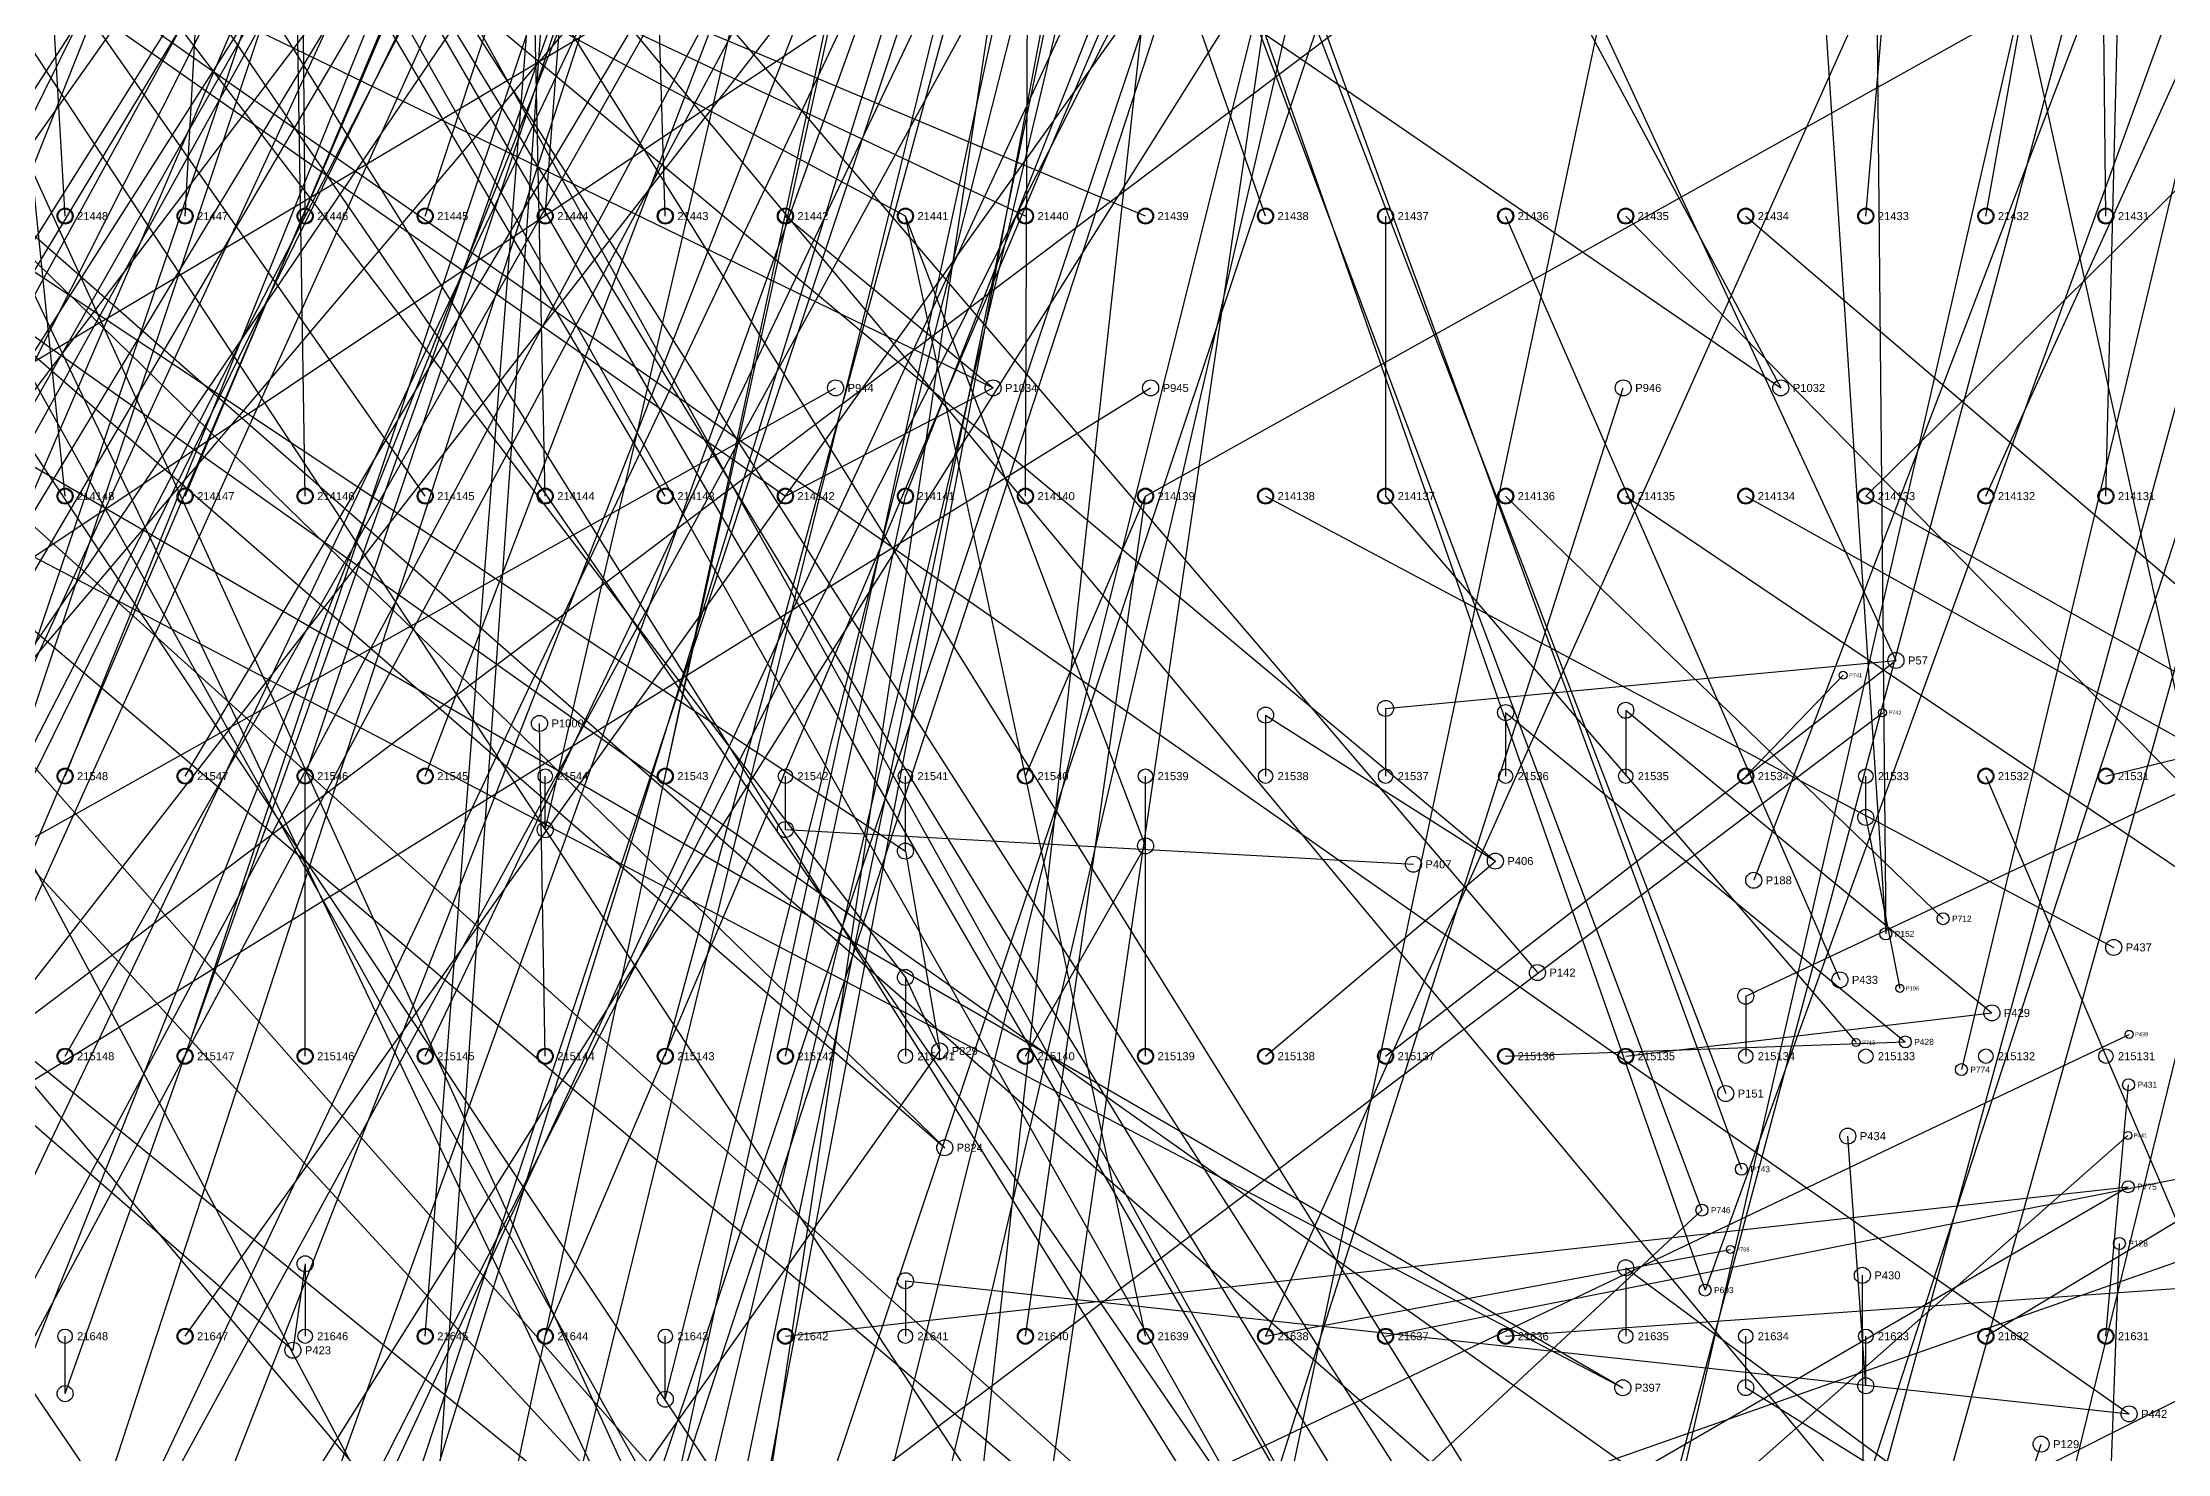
# Model space of a CAD drawing. Extents: x -5 to 376, y -217 to 241.
# Drawn here: x 163.4 to 230.8, y -62.8 to -18 of the extents above; entities that cross this region are included whole.
import ezdxf

# ---------------------------------------------------------------- set-up
doc = ezdxf.new("R2010")
doc.units = 0
for name, color, linetype in [('BOTTOM_PROBES', 1, 'CONTINUOUS'), ('BOTTOM_PROBES_LABEL', 12, 'CONTINUOUS'), ('BOTTOM_WIRES_BLACK', 250, 'CONTINUOUS'), ('BOTTOM_WIRES_BLUE', 5, 'CONTINUOUS'), ('FIXTURE_INTERFACE_PIN', 4, 'CONTINUOUS'), ('PIN_OFFSET_ARROW', 144, 'CONTINUOUS'), ('TESTER_INTERFACE_PIN', 144, 'CONTINUOUS'), ('TESTER_INTERFACE_PIN_LABEL', 144, 'CONTINUOUS')]:
    doc.layers.add(name, color=color, linetype=linetype)
doc.styles.get("Standard").update_dxf_attribs({"font": 'arial.ttf'})

msp = doc.modelspace()

# ---------------------------------------------------------------- linework, layer by layer
at = {"layer": 'BOTTOM_PROBES'}
for centre, radius in [((188.56452, -29.01442), 0.254), ((193.56324, -29.01442), 0.254), ((198.5645, -29.01442), 0.254), ((213.5632, -29.01442), 0.254), ((218.56446, -29.01442), 0.254), ((222.21952, -37.66566), 0.254), ((220.54058, -38.13556), 0.127), ((179.16906, -39.66464), 0.254), ((221.79026, -39.32428), 0.127), ((209.50428, -44.03344), 0.254), ((206.90332, -44.13504), 0.254), ((217.7034, -44.64558), 0.254), ((223.71304, -45.86478), 0.1905), ((221.8944, -46.34484), 0.1905), ((229.12832, -46.7741), 0.254), ((210.84032, -47.5742), 0.254), ((220.43898, -47.80534), 0.254), ((222.34398, -48.07458), 0.127), ((225.26244, -48.85436), 0.254), ((191.86906, -50.0634), 0.254), ((220.9546, -49.79416), 0.127), ((222.51416, -49.77384), 0.1905), ((229.61854, -49.53508), 0.127), ((224.2947, -50.65522), 0.1905), ((216.8144, -51.41468), 0.254), ((229.60076, -51.13528), 0.1905), ((220.69044, -52.76596), 0.254), ((192.02908, -53.13426), 0.254), ((229.58044, -52.74564), 0.127), ((217.31478, -53.81498), 0.1905), ((229.5906, -54.37378), 0.1905), ((216.06256, -55.11546), 0.1905), ((216.96426, -56.36514), 0.127), ((229.30866, -56.17464), 0.1905), ((221.15272, -57.18556), 0.254), ((216.15908, -57.65546), 0.1905), ((171.34332, -59.56554), 0.254), ((213.5505, -60.75426), 0.254), ((229.61854, -61.58484), 0.254), ((226.82454, -62.54496), 0.254)]:
    msp.add_circle(centre, radius, dxfattribs=at)
at = {"layer": 'BOTTOM_WIRES_BLACK'}
for p, q in [((194.59194, 126.77394), (241.68862, -86.7156)), ((194.59194, -32.4485), (194.8307, 22.52472)), ((190.78194, -23.5585), (163.85032, -9.04494)), ((194.59194, -23.5585), (163.85032, -9.04494)), ((198.40194, -23.5585), (163.85032, -9.04494)), ((198.40194, -32.4485), (236.32922, -11.25474)), ((198.40194, -43.55084), (190.78194, -23.5585)), ((198.40194, -59.1185), (190.78194, -23.5585)), ((194.59194, -41.3385), (198.40194, -32.4485)), ((194.59194, -59.1185), (198.40194, -32.4485)), ((194.59194, -50.2285), (198.40194, -43.55084)), ((198.40194, -50.2285), (198.40194, -43.55084))]:
    msp.add_line(p, q, dxfattribs=at)
at = {"layer": 'BOTTOM_WIRES_BLUE'}
for p, q in [((57.43194, 154.2415), (183.2991, -82.12582)), ((61.24194, 154.2415), (198.37908, -92.14358)), ((137.44194, 154.2415), (216.06256, -55.11546)), ((141.25194, 154.2415), (217.31478, -53.81498)), ((293.65194, 154.2415), (217.7034, -44.64558)), ((57.43194, 145.3515), (227.75418, -102.92334)), ((137.44194, 145.3515), (222.21952, -37.66566)), ((141.25194, 145.3515), (216.8144, -51.41468)), ((145.06194, 145.3515), (216.15908, -57.65546)), ((293.65194, 145.3515), (202.21194, -59.1185)), ((289.84194, 145.3515), (216.15908, -57.65546)), ((282.22194, 145.3515), (219.75064, -78.4352)), ((61.24194, 136.4615), (207.12938, -85.2551)), ((84.10194, 136.4615), (211.15274, -67.45478)), ((87.91194, 136.4615), (205.29042, -71.15556)), ((91.72194, 136.4615), (205.24978, -68.07454)), ((129.82194, 136.4615), (218.56446, -29.01442)), ((57.43194, 127.5715), (207.4291, -97.58426)), ((61.24194, 127.5715), (229.18928, -74.21372)), ((80.29194, 127.5715), (227.76434, -108.56468)), ((84.10194, 127.5715), (211.19338, -70.87362)), ((87.91194, 127.5715), (214.7697, -80.4545)), ((91.72194, 127.5715), (205.24978, -68.07454)), ((186.97194, -121.3485), (221.52864, 115.02644)), ((175.54194, -112.4585), (221.37878, 108.52658)), ((175.54194, -121.3485), (218.87942, 108.52658)), ((84.10194, 100.9015), (210.84032, -47.5742)), ((106.96194, 100.9015), (204.81036, -113.65484)), ((164.11194, -32.4485), (150.7998, 98.51644)), ((84.10194, 92.0115), (190.78194, -47.72914)), ((106.96194, 92.0115), (204.81036, -113.65484)), ((53.62194, 83.1215), (227.71354, -114.26444)), ((57.43194, 83.1215), (209.50428, -44.03344)), ((65.05194, 83.1215), (202.16368, -118.26494)), ((129.82194, -76.8985), (259.36194, 76.01458)), ((133.63194, -85.7885), (259.36194, 76.01458)), ((141.25194, -76.8985), (201.95032, 75.6666)), ((53.62194, 74.2315), (227.71354, -114.26444)), ((57.43194, 74.2315), (194.27952, -88.1253)), ((133.63194, -68.0085), (240.31194, 72.68718)), ((202.21194, -121.3485), (246.68988, 72.70496)), ((221.26194, -23.5585), (229.2604, 69.66458)), ((53.62194, 65.3415), (227.64496, -91.6051)), ((61.24194, 65.3415), (225.35896, -78.8543)), ((152.68194, -68.0085), (197.89902, 65.19672)), ((156.49194, -59.1185), (197.89902, 65.19672)), ((320.32194, 65.3415), (221.26194, -32.4485)), ((175.54194, -76.8985), (205.56982, 63.39586)), ((183.16194, -85.7885), (205.56982, 63.39586)), ((175.54194, -23.5585), (203.77912, 62.3062)), ((179.35194, -43.03776), (203.77912, 62.3062)), ((148.87194, -76.8985), (210.32978, 59.1566)), ((152.68194, -85.7885), (210.32978, 59.1566)), ((171.73194, -76.8985), (213.8299, 59.14644)), ((179.35194, -85.7885), (213.8299, 59.14644)), ((152.68194, -41.3385), (201.85888, 57.9247)), ((156.49194, -47.70628), (201.85888, 57.9247)), ((179.35194, -59.1185), (229.0699, 57.85612)), ((186.97194, -68.0085), (229.0699, 57.85612)), ((53.62194, 56.4515), (227.64496, -91.6051)), ((61.24194, 56.4515), (229.61854, -61.58484)), ((164.11194, -41.3385), (203.56068, 56.4261)), ((167.92194, -50.2285), (203.56068, 56.4261)), ((167.92194, -41.3385), (226.30892, 56.38546)), ((175.54194, -50.2285), (226.30892, 56.38546)), ((156.49194, -41.3385), (205.30058, 55.33644)), ((160.30194, -50.2285), (205.30058, 55.33644)), ((202.21194, -112.4585), (247.0404, 55.47614)), ((137.44194, -76.8985), (210.33994, 54.81574)), ((141.25194, -85.7885), (210.33994, 54.81574)), ((152.68194, -76.8985), (223.14916, 55.21452)), ((156.49194, -85.7885), (223.14916, 55.21452)), ((145.06194, -76.8985), (205.33106, 53.72608)), ((190.78194, -121.3485), (227.90912, 53.89626)), ((164.11194, -68.0085), (203.57846, 53.05552)), ((190.78194, -32.4485), (223.62922, 50.7746)), ((179.35194, -68.0085), (208.24952, 49.92624)), ((183.16194, -65.54216), (208.24952, 49.92624)), ((148.87194, -85.7885), (221.48038, 49.87544)), ((175.54194, -41.3385), (210.33994, 49.76622)), ((183.16194, -50.2285), (210.33994, 49.76622)), ((57.43194, 47.5615), (229.18928, -74.21372)), ((72.67194, 47.5615), (186.97194, -32.4485)), ((106.96194, 47.5615), (218.56446, -29.01442)), ((141.25194, -59.1185), (208.21904, 47.38624)), ((148.87194, -68.0085), (208.21904, 47.38624)), ((164.11194, -60.94222), (202.65898, 47.7647)), ((183.16194, -41.3385), (202.65898, 47.7647)), ((167.92194, -32.4485), (201.19086, 46.72584)), ((171.73194, -41.3385), (201.19086, 46.72584)), ((148.87194, -59.1185), (210.65998, 46.10608)), ((156.49194, -68.0085), (210.65998, 46.10608)), ((186.97194, -76.8985), (217.7796, 46.23562)), ((186.97194, -85.7885), (217.7796, 46.23562)), ((137.44194, -68.0085), (205.83906, 45.71492)), ((141.25194, -68.0085), (205.83906, 45.71492)), ((145.06194, -59.1185), (201.72934, 44.48556)), ((152.68194, -50.2285), (209.83956, 44.4246)), ((175.54194, -85.7885), (218.9607, 44.2849)), ((179.35194, -76.8985), (218.9607, 44.2849)), ((183.16194, -61.11748), (209.83956, 44.4246)), ((137.44194, -59.1185), (203.93914, 43.31462)), ((179.35194, -23.5585), (184.45988, 43.42638)), ((167.92194, -76.8985), (210.51012, 41.5544)), ((190.78194, -85.7885), (204.7494, 41.24452)), ((148.87194, -50.2285), (206.86014, 40.70604)), ((148.87194, -41.3385), (206.86014, 40.70604)), ((164.11194, -23.5585), (160.45942, 40.5257)), ((164.11194, -76.8985), (209.45094, 39.14648)), ((167.92194, -85.7885), (209.45094, 39.14648)), ((53.62194, 38.6715), (227.75418, -102.92334)), ((183.16194, -32.4485), (141.25194, 38.6715)), ((171.73194, -32.4485), (170.5991, 38.70452)), ((175.54194, -70.0278), (183.16194, 38.6715)), ((175.54194, -59.1185), (183.16194, 38.6715)), ((228.88194, -23.5585), (228.20884, 38.39464)), ((160.30194, -41.3385), (213.64194, 37.22878)), ((164.11194, -50.2285), (213.64194, 37.22878)), ((171.73194, -68.0085), (223.7994, 34.62528)), ((228.88194, -32.4485), (230.51008, 34.67608)), ((244.12194, 32.06242), (224.2947, -50.65522)), ((57.43194, 29.7815), (213.5505, -60.75426)), ((68.86194, 29.7815), (171.34332, -59.56554)), ((72.67194, 29.7815), (193.56324, -29.01442)), ((80.29194, 29.7815), (190.78194, -43.71848)), ((106.96194, 29.7815), (192.02908, -53.13426)), ((206.02194, -121.3485), (247.1801, 29.26588)), ((225.07194, -23.5585), (234.29976, 28.14574)), ((167.92194, -23.5585), (170.68038, 26.77668)), ((126.01194, -50.2285), (247.93194, 22.22246)), ((126.01194, -59.1185), (247.93194, 22.22246)), ((175.54194, -32.4485), (137.44194, 22.02434)), ((57.43194, 20.8915), (213.5505, -60.75426)), ((106.96194, 20.8915), (192.02908, -53.13426)), ((126.01194, -76.8985), (255.55194, 20.8915)), ((160.30194, -76.8985), (213.64194, 20.8915)), ((164.11194, -85.7885), (213.64194, 20.8915)), ((167.92194, -70.05828), (225.07194, 20.8915)), ((167.92194, -59.1185), (225.07194, 20.8915)), ((217.45194, 20.8915), (221.8944, -46.34484)), ((221.26194, 20.8915), (221.8944, -46.34484)), ((171.73194, -23.5585), (171.38904, 15.86484)), ((179.35194, -32.4485), (178.34864, 14.10462)), ((183.16194, -23.5585), (182.19928, 7.9248)), ((206.02194, -110.67034), (240.64976, -4.43484)), ((213.64194, -121.3485), (242.27028, -4.74472)), ((202.21194, -23.5585), (196.7103, -7.79526)), ((225.07194, -32.4485), (234.7087, -11.24458)), ((186.97194, -23.5585), (193.56324, -29.01442)), ((206.02194, -23.5585), (206.02194, -32.4485)), ((209.83194, -23.5585), (220.43898, -47.80534)), ((213.64194, -23.5585), (250.14936, -60.90412)), ((217.45194, -23.5585), (247.3198, -49.14392)), ((103.15194, -76.8985), (188.56452, -29.01442)), ((106.96194, -85.7885), (198.5645, -29.01442)), ((186.97194, -32.4485), (193.56324, -29.01442)), ((186.97194, -112.4585), (213.5632, -29.01442)), ((186.97194, -50.2285), (190.78194, -32.4485)), ((202.21194, -32.4485), (229.12832, -46.7741)), ((206.02194, -32.4485), (220.9546, -49.79416)), ((209.83194, -32.4485), (223.71304, -45.86478)), ((213.64194, -32.4485), (252.349, -58.55462)), ((217.45194, -32.4485), (247.3198, -49.14392)), ((221.26194, -32.4485), (251.19076, -49.44364)), ((217.45194, -48.3235), (245.5291, -35.1155)), ((228.88194, -41.3385), (246.74068, -37.00526)), ((206.02194, -50.2285), (222.21952, -37.66566)), ((206.02194, -39.18966), (222.21952, -37.66566)), ((217.45194, -41.3385), (220.54058, -38.13556)), ((160.30194, -85.7885), (221.79026, -39.32428)), ((179.35194, -50.2285), (179.16906, -39.66464)), ((202.21194, -39.40048), (209.50428, -44.03344)), ((209.83194, -39.3192), (222.51416, -49.77384)), ((213.64194, -39.24808), (225.26244, -48.85436)), ((171.73194, -50.2285), (171.73194, -41.3385)), ((225.07194, -41.3385), (236.50194, -68.0085)), ((186.97194, -43.03268), (206.90332, -44.13504)), ((221.26194, -42.64914), (222.34398, -48.07458)), ((190.78194, -43.71848), (191.86906, -50.0634)), ((202.21194, -50.2285), (209.50428, -44.03344)), ((190.78194, -47.72914), (191.86906, -50.0634)), ((225.07194, -59.1185), (244.3099, -47.50562)), ((213.64194, -50.2285), (225.26244, -48.85436)), ((190.78194, -68.0085), (229.61854, -49.53508)), ((209.83194, -50.2285), (222.51416, -49.77384)), ((160.30194, -94.6785), (191.86906, -50.0634)), ((206.02194, -59.1185), (248.43994, -50.6857)), ((206.02194, -65.56248), (248.43994, -50.6857)), ((217.45194, -68.0085), (251.47016, -50.9651)), ((228.88194, -59.1185), (229.60076, -51.13528)), ((202.21194, -76.8985), (229.58044, -52.74564)), ((221.26194, -60.69076), (220.69044, -52.76596)), ((186.97194, -59.1185), (229.5906, -54.37378)), ((190.78194, -76.8985), (229.5906, -54.37378)), ((202.21194, -68.0085), (216.06256, -55.11546)), ((202.21194, -59.1185), (216.96426, -56.36514)), ((209.83194, -59.1185), (249.02922, -56.3245)), ((228.88194, -68.0085), (229.30866, -56.17464)), ((171.73194, -56.81726), (171.34332, -59.56554)), ((213.64194, -56.9468), (251.23902, -84.83346)), ((221.26194, -85.7885), (221.15272, -57.18556)), ((190.78194, -57.35574), (229.61854, -61.58484)), ((217.45194, -60.75172), (222.90024, -64.135)), ((225.07194, -68.0085), (226.82454, -62.54496))]:
    msp.add_line(p, q, dxfattribs=at)
at = {"layer": 'FIXTURE_INTERFACE_PIN'}
for centre in [(164.11194, -23.5585), (167.92194, -23.5585), (171.73194, -23.5585), (175.54194, -23.5585), (179.35194, -23.5585), (183.16194, -23.5585), (186.97194, -23.5585), (190.78194, -23.5585), (194.59194, -23.5585), (198.40194, -23.5585), (202.21194, -23.5585), (206.02194, -23.5585), (209.83194, -23.5585), (213.64194, -23.5585), (217.45194, -23.5585), (221.26194, -23.5585), (225.07194, -23.5585), (228.88194, -23.5585), (164.11194, -32.4485), (167.92194, -32.4485), (171.73194, -32.4485), (175.54194, -32.4485), (179.35194, -32.4485), (183.16194, -32.4485), (186.97194, -32.4485), (190.78194, -32.4485), (194.59194, -32.4485), (198.40194, -32.4485), (202.21194, -32.4485), (206.02194, -32.4485), (209.83194, -32.4485), (213.64194, -32.4485), (217.45194, -32.4485), (221.26194, -32.4485), (225.07194, -32.4485), (228.88194, -32.4485), (206.02194, -39.18966), (209.83194, -39.3192), (213.64194, -39.24808), (202.21194, -39.40048), (164.11194, -41.3385), (167.92194, -41.3385), (171.73194, -41.3385), (175.54194, -41.3385), (183.16194, -41.3385), (194.59194, -41.3385), (217.45194, -41.3385), (225.07194, -41.3385), (228.88194, -41.3385), (221.26194, -42.64914), (179.35194, -43.03776), (186.97194, -43.03268), (190.78194, -43.71848), (198.40194, -43.55084), (190.78194, -47.72914), (217.45194, -48.3235), (164.11194, -50.2285), (167.92194, -50.2285), (171.73194, -50.2285), (175.54194, -50.2285), (179.35194, -50.2285), (183.16194, -50.2285), (186.97194, -50.2285), (194.59194, -50.2285), (198.40194, -50.2285), (202.21194, -50.2285), (206.02194, -50.2285), (209.83194, -50.2285), (213.64194, -50.2285), (171.73194, -56.81726), (190.78194, -57.35574), (213.64194, -56.9468), (167.92194, -59.1185), (175.54194, -59.1185), (179.35194, -59.1185), (186.97194, -59.1185), (194.59194, -59.1185), (198.40194, -59.1185), (202.21194, -59.1185), (206.02194, -59.1185), (209.83194, -59.1185), (225.07194, -59.1185), (228.88194, -59.1185), (164.11194, -60.94222), (217.45194, -60.75172), (221.26194, -60.69076), (183.16194, -61.11748)]:
    msp.add_circle(centre, 0.254, dxfattribs=at)
at = {"layer": 'PIN_OFFSET_ARROW'}
for p, q in [((202.21194, -39.40048), (202.21194, -41.3385)), ((206.02194, -39.18966), (206.02194, -41.3385)), ((209.83194, -39.3192), (209.83194, -41.3385)), ((213.64194, -39.24808), (213.64194, -41.3385)), ((179.35194, -43.03776), (179.35194, -41.3385)), ((186.97194, -43.03268), (186.97194, -41.3385)), ((190.78194, -43.71848), (190.78194, -41.3385)), ((198.40194, -43.55084), (198.40194, -41.3385)), ((221.26194, -42.64914), (221.26194, -41.3385)), ((190.78194, -47.72914), (190.78194, -50.2285)), ((217.45194, -48.3235), (217.45194, -50.2285)), ((171.73194, -56.81726), (171.73194, -59.1185)), ((213.64194, -56.9468), (213.64194, -59.1185)), ((190.78194, -57.35574), (190.78194, -59.1185)), ((164.11194, -60.94222), (164.11194, -59.1185)), ((183.16194, -61.11748), (183.16194, -59.1185)), ((217.45194, -60.75172), (217.45194, -59.1185)), ((221.26194, -60.69076), (221.26194, -59.1185))]:
    msp.add_line(p, q, dxfattribs=at)
at = {"layer": 'TESTER_INTERFACE_PIN'}
for centre in [(164.11194, -23.5585), (167.92194, -23.5585), (171.73194, -23.5585), (175.54194, -23.5585), (179.35194, -23.5585), (183.16194, -23.5585), (186.97194, -23.5585), (190.78194, -23.5585), (194.59194, -23.5585), (198.40194, -23.5585), (202.21194, -23.5585), (206.02194, -23.5585), (209.83194, -23.5585), (213.64194, -23.5585), (217.45194, -23.5585), (221.26194, -23.5585), (225.07194, -23.5585), (228.88194, -23.5585), (164.11194, -32.4485), (167.92194, -32.4485), (171.73194, -32.4485), (175.54194, -32.4485), (179.35194, -32.4485), (183.16194, -32.4485), (186.97194, -32.4485), (190.78194, -32.4485), (194.59194, -32.4485), (198.40194, -32.4485), (202.21194, -32.4485), (206.02194, -32.4485), (209.83194, -32.4485), (213.64194, -32.4485), (217.45194, -32.4485), (221.26194, -32.4485), (225.07194, -32.4485), (228.88194, -32.4485), (164.11194, -41.3385), (167.92194, -41.3385), (171.73194, -41.3385), (175.54194, -41.3385), (179.35194, -41.3385), (183.16194, -41.3385), (186.97194, -41.3385), (190.78194, -41.3385), (194.59194, -41.3385), (198.40194, -41.3385), (202.21194, -41.3385), (206.02194, -41.3385), (209.83194, -41.3385), (213.64194, -41.3385), (217.45194, -41.3385), (221.26194, -41.3385), (225.07194, -41.3385), (228.88194, -41.3385), (164.11194, -50.2285), (167.92194, -50.2285), (171.73194, -50.2285), (175.54194, -50.2285), (179.35194, -50.2285), (183.16194, -50.2285), (186.97194, -50.2285), (190.78194, -50.2285), (194.59194, -50.2285), (198.40194, -50.2285), (202.21194, -50.2285), (206.02194, -50.2285), (209.83194, -50.2285), (213.64194, -50.2285), (217.45194, -50.2285), (221.26194, -50.2285), (225.07194, -50.2285), (228.88194, -50.2285), (164.11194, -59.1185), (167.92194, -59.1185), (171.73194, -59.1185), (175.54194, -59.1185), (179.35194, -59.1185), (183.16194, -59.1185), (186.97194, -59.1185), (190.78194, -59.1185), (194.59194, -59.1185), (198.40194, -59.1185), (202.21194, -59.1185), (206.02194, -59.1185), (209.83194, -59.1185), (213.64194, -59.1185), (217.45194, -59.1185), (221.26194, -59.1185), (225.07194, -59.1185), (228.88194, -59.1185)]:
    msp.add_circle(centre, 0.2286, dxfattribs=at)

# ---------------------------------------------------------------- texts
at = {"layer": 'BOTTOM_PROBES_LABEL'}
for s, height, p in [('P944', 0.254, (188.94552, -29.14142)), ('P1034', 0.254, (193.94424, -29.14142)), ('P945', 0.254, (198.9455, -29.14142)), ('P946', 0.254, (213.9442, -29.14142)), ('P1032', 0.254, (218.94546, -29.14142)), ('P57', 0.254, (222.60052, -37.79266)), ('P741', 0.127, (220.73108, -38.19906)), ('P1000', 0.254, (179.55006, -39.79164)), ('P742', 0.127, (221.98076, -39.38778)), ('P407', 0.254, (207.28432, -44.26204)), ('P406', 0.254, (209.88528, -44.16044)), ('P188', 0.254, (218.0844, -44.77258)), ('P712', 0.1905, (223.99879, -45.96003)), ('P152', 0.1905, (222.18015, -46.44009)), ('P437', 0.254, (229.50932, -46.9011)), ('P142', 0.254, (211.22132, -47.7012)), ('P433', 0.254, (220.81998, -47.93234)), ('P196', 0.127, (222.53448, -48.13808)), ('P429', 0.254, (225.64344, -48.98136)), ('P713', 0.127, (221.1451, -49.85766)), ('P428', 0.1905, (222.79991, -49.86909)), ('P439', 0.127, (229.80904, -49.59858)), ('P829', 0.254, (192.25006, -50.1904)), ('P774', 0.1905, (224.58045, -50.75047)), ('P431', 0.1905, (229.88651, -51.23053)), ('P151', 0.254, (217.1954, -51.54168)), ('P824', 0.254, (192.41008, -53.26126)), ('P434', 0.254, (221.07144, -52.89296)), ('P441', 0.127, (229.77094, -52.80914)), ('P143', 0.1905, (217.60053, -53.91023)), ('P775', 0.1905, (229.87635, -54.46903)), ('P746', 0.1905, (216.34831, -55.21071)), ('P768', 0.127, (217.15476, -56.42864)), ('P128', 0.1905, (229.59441, -56.26989)), ('P430', 0.254, (221.53372, -57.31256)), ('P693', 0.1905, (216.44483, -57.75071)), ('P423', 0.254, (171.72432, -59.69254)), ('P397', 0.254, (213.9315, -60.88126)), ('P442', 0.254, (229.99954, -61.71184)), ('P129', 0.254, (227.20554, -62.67196))]:
    msp.add_text(s, height=height, dxfattribs=at).set_placement(p)
at = {"layer": 'TESTER_INTERFACE_PIN_LABEL'}
for s, p in [('21448', (164.49294, -23.6855)), ('21447', (168.30294, -23.6855)), ('21446', (172.11294, -23.6855)), ('21445', (175.92294, -23.6855)), ('21444', (179.73294, -23.6855)), ('21443', (183.54294, -23.6855)), ('21442', (187.35294, -23.6855)), ('21441', (191.16294, -23.6855)), ('21440', (194.97294, -23.6855)), ('21439', (198.78294, -23.6855)), ('21438', (202.59294, -23.6855)), ('21437', (206.40294, -23.6855)), ('21436', (210.21294, -23.6855)), ('21435', (214.02294, -23.6855)), ('21434', (217.83294, -23.6855)), ('21433', (221.64294, -23.6855)), ('21432', (225.45294, -23.6855)), ('21431', (229.26294, -23.6855)), ('214148', (164.49294, -32.5755)), ('214147', (168.30294, -32.5755)), ('214146', (172.11294, -32.5755)), ('214145', (175.92294, -32.5755)), ('214144', (179.73294, -32.5755)), ('214143', (183.54294, -32.5755)), ('214142', (187.35294, -32.5755)), ('214141', (191.16294, -32.5755)), ('214140', (194.97294, -32.5755)), ('214139', (198.78294, -32.5755)), ('214138', (202.59294, -32.5755)), ('214137', (206.40294, -32.5755)), ('214136', (210.21294, -32.5755)), ('214135', (214.02294, -32.5755)), ('214134', (217.83294, -32.5755)), ('214133', (221.64294, -32.5755)), ('214132', (225.45294, -32.5755)), ('214131', (229.26294, -32.5755)), ('21548', (164.49294, -41.4655)), ('21547', (168.30294, -41.4655)), ('21546', (172.11294, -41.4655)), ('21545', (175.92294, -41.4655)), ('21544', (179.73294, -41.4655)), ('21543', (183.54294, -41.4655)), ('21542', (187.35294, -41.4655)), ('21541', (191.16294, -41.4655)), ('21540', (194.97294, -41.4655)), ('21539', (198.78294, -41.4655)), ('21538', (202.59294, -41.4655)), ('21537', (206.40294, -41.4655)), ('21536', (210.21294, -41.4655)), ('21535', (214.02294, -41.4655)), ('21534', (217.83294, -41.4655)), ('21533', (221.64294, -41.4655)), ('21532', (225.45294, -41.4655)), ('21531', (229.26294, -41.4655)), ('215148', (164.49294, -50.3555)), ('215147', (168.30294, -50.3555)), ('215146', (172.11294, -50.3555)), ('215145', (175.92294, -50.3555)), ('215144', (179.73294, -50.3555)), ('215143', (183.54294, -50.3555)), ('215142', (187.35294, -50.3555)), ('215141', (191.16294, -50.3555)), ('215140', (194.97294, -50.3555)), ('215139', (198.78294, -50.3555)), ('215138', (202.59294, -50.3555)), ('215137', (206.40294, -50.3555)), ('215136', (210.21294, -50.3555)), ('215135', (214.02294, -50.3555)), ('215134', (217.83294, -50.3555)), ('215133', (221.64294, -50.3555)), ('215132', (225.45294, -50.3555)), ('215131', (229.26294, -50.3555)), ('21648', (164.49294, -59.2455)), ('21647', (168.30294, -59.2455)), ('21646', (172.11294, -59.2455)), ('21645', (175.92294, -59.2455)), ('21644', (179.73294, -59.2455)), ('21643', (183.54294, -59.2455)), ('21642', (187.35294, -59.2455)), ('21641', (191.16294, -59.2455)), ('21640', (194.97294, -59.2455)), ('21639', (198.78294, -59.2455)), ('21638', (202.59294, -59.2455)), ('21637', (206.40294, -59.2455)), ('21636', (210.21294, -59.2455)), ('21635', (214.02294, -59.2455)), ('21634', (217.83294, -59.2455)), ('21633', (221.64294, -59.2455)), ('21632', (225.45294, -59.2455)), ('21631', (229.26294, -59.2455))]:
    msp.add_text(s, height=0.254, dxfattribs=at).set_placement(p)

doc.saveas('drawing.dxf')
